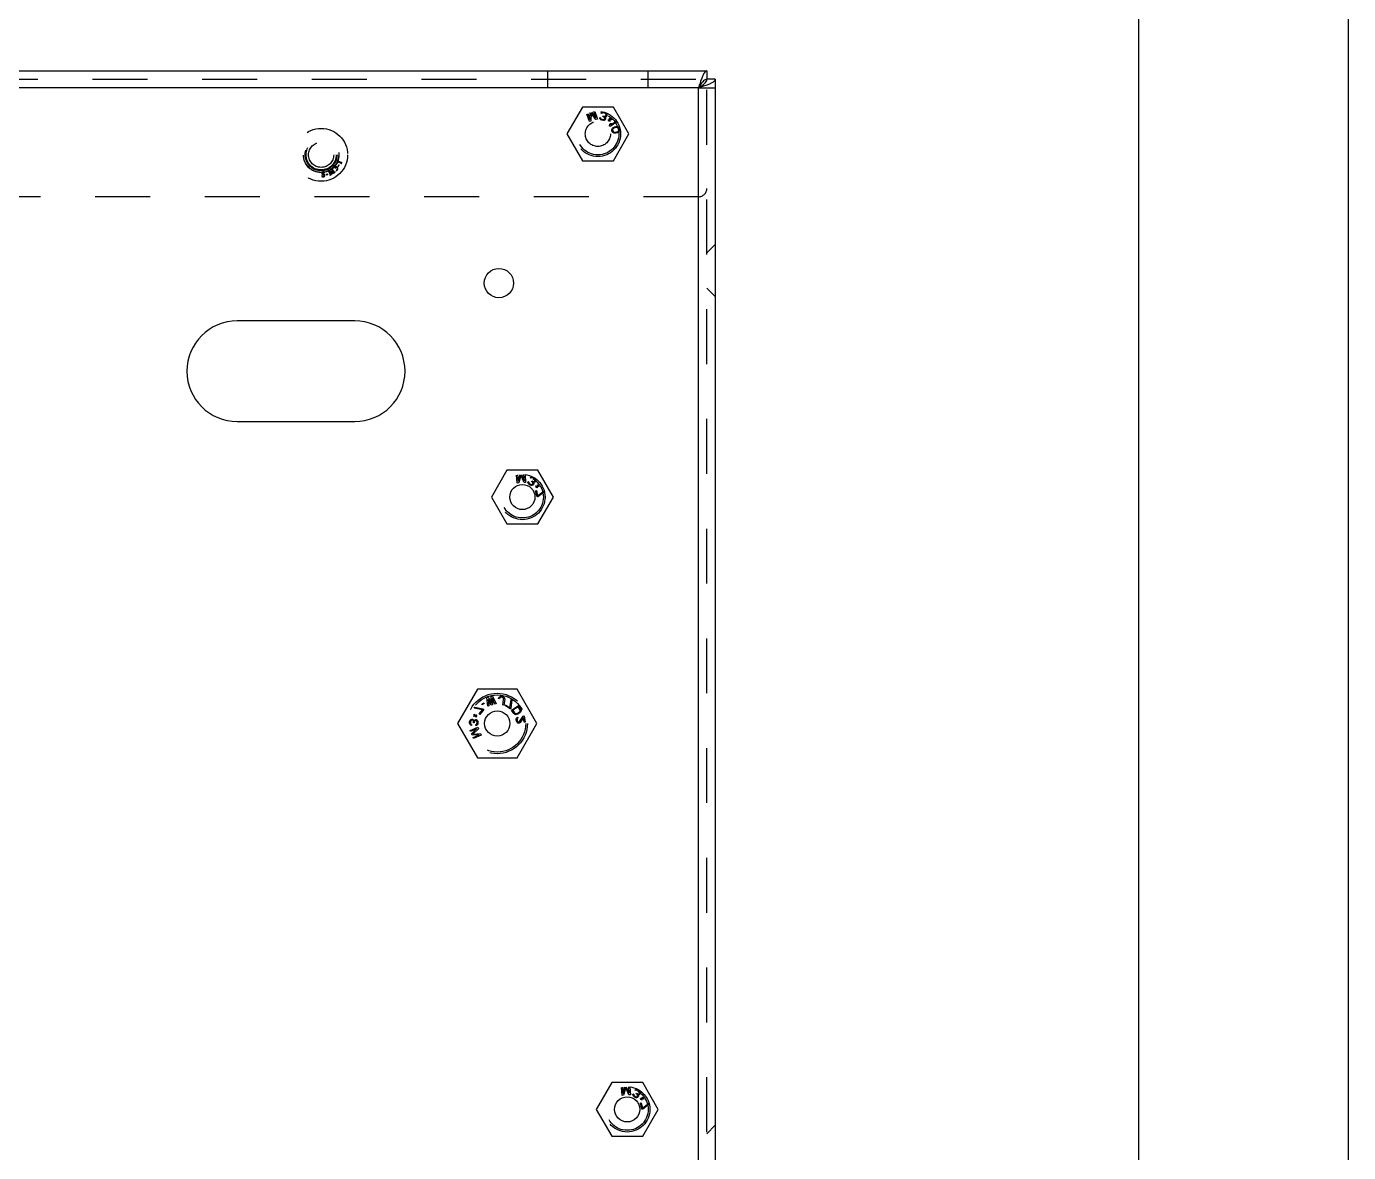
# Model space of a CAD drawing. Header units: millimetres. Extents: x 0 to 1189, y 25 to 866.
# Drawn here: x 1031.3 to 1189, y 473.8 to 608.1 of the extents above; entities that cross this region are included whole.
import ezdxf

# ---------------------------------------------------------------- set-up
doc = ezdxf.new("R2010")
doc.units = ezdxf.units.MM
doc.header["$LTSCALE"] = 65.395
doc.linetypes.add('HIDDEN', pattern=[0.2, 0.1, -0.1])
doc.layers.get('0').update_dxf_attribs({"linetype": 'CONTINUOUS'})
doc.layers.add('02___PRT_ALL_AXES', color=7, linetype='CONTINUOUS')
doc.layers.add('DEFAULT_2', color=8, linetype='HIDDEN')

msp = doc.modelspace()

# ---------------------------------------------------------------- linework, layer by layer
at = {"color": 3, "linetype": 'Continuous'}
for p, q in [((700.481, 602.766), (1112.481, 602.766)), ((1111.481, 600.766), (921.511, 600.766)), ((1111.481, 346.466), (1111.481, 600.766)), ((1113.481, 601.766), (1113.481, 345.466)), ((1070.481, 572.966), (1056.481, 572.966)), ((1056.481, 560.966), (1070.481, 560.966))]:
    msp.add_line(p, q, dxfattribs=at)
at = {"color": 7, "linetype": 'Continuous'}
for p, q in [((1112.481, 602.766), (1112.481, 601.766)), ((1113.481, 601.766), (1112.481, 601.766)), ((1088.634, 555.166), (1086.786, 551.966)), ((1092.329, 555.166), (1088.634, 555.166)), ((1094.176, 551.966), (1092.329, 555.166)), ((1086.786, 551.966), (1088.634, 548.766)), ((1092.329, 548.766), (1094.176, 551.966)), ((1088.634, 548.766), (1092.329, 548.766)), ((1085.114, 529.066), (1082.747, 524.966)), ((1089.848, 529.066), (1085.114, 529.066)), ((1092.215, 524.966), (1089.848, 529.066)), ((1082.747, 524.966), (1085.114, 520.866)), ((1089.848, 520.866), (1092.215, 524.966)), ((1085.114, 520.866), (1089.848, 520.866)), ((1101.134, 482.166), (1099.286, 478.966)), ((1104.829, 482.166), (1101.134, 482.166)), ((1106.676, 478.966), (1104.829, 482.166)), ((1099.286, 478.966), (1101.134, 475.766)), ((1104.829, 475.766), (1106.676, 478.966)), ((1101.134, 475.766), (1104.829, 475.766))]:
    msp.add_line(p, q, dxfattribs=at)
for points in [[(0, 25), (1189, 25), (1189, 866), (0, 866)], [(25, 50), (1164, 50), (1164, 841), (25, 841)]]:
    msp.add_lwpolyline(points, close=True, dxfattribs=at)
at = {"color": 3, "linetype": 'Continuous'}
for centre, radius in [((1087.681, 577.466), 1.75), ((1090.481, 551.966), 1.5), ((1087.481, 524.966), 1.5), ((1102.981, 478.966), 1.5)]:
    msp.add_circle(centre, radius, dxfattribs=at)
for centre, start, end in [((1056.481, 566.966), 90, 270), ((1070.481, 566.966), 270, 90)]:
    msp.add_arc(centre, 6, start, end, dxfattribs=at)
for points, knots in [([(1112.481, 602.766), (1112.384, 602.766), (1112.154, 602.566), (1112.05, 602.333), (1111.981, 602.181)], [0, 0, 0, 0, 0.3690357, 1, 1, 1, 1]), ([(1111.731, 601.532), (1111.71, 601.47), (1111.624, 601.216), (1111.543, 600.96), (1111.481, 600.766)], [0, 0, 0, 0, 0.2422696, 1, 1, 1, 1]), ([(1111.481, 600.766), (1111.611, 600.808), (1112.087, 600.96), (1112.564, 601.117), (1112.895, 601.266)], [0, 0, 0, 0, 0.2731107, 1, 1, 1, 1]), ([(1111.981, 602.181), (1111.96, 602.132), (1111.868, 601.919), (1111.789, 601.701), (1111.731, 601.532)], [0, 0, 0, 0, 0.2276385, 1, 1, 1, 1]), ([(1112.895, 601.266), (1112.94, 601.286), (1113.09, 601.358), (1113.238, 601.441), (1113.329, 601.516)], [0, 0, 0, 0, 0.2909742, 1, 1, 1, 1]), ([(1113.329, 601.516), (1113.352, 601.536), (1113.424, 601.602), (1113.481, 601.698), (1113.481, 601.766)], [0, 0, 0, 0, 0.3058662, 1, 1, 1, 1])]:
    msp.add_open_spline(points, degree=3, knots=knots, dxfattribs=at)
at = {"color": 7, "linetype": 'Continuous'}
for points, knots in [([(1112.481, 601.766), (1112.288, 601.766), (1111.867, 601.41), (1111.636, 601.01), (1111.481, 600.766)], [0, 0, 0, 0, 0.4008803, 1, 1, 1, 1]), ([(1111.481, 600.766), (1111.725, 600.921), (1112.125, 601.153), (1112.481, 601.573), (1112.481, 601.766)], [0, 0, 0, 0, 0.5991198, 1, 1, 1, 1])]:
    msp.add_open_spline(points, degree=3, knots=knots, dxfattribs=at)
at = {"layer": '02___PRT_ALL_AXES', "color": 8, "linetype": 'HIDDEN'}
msp.add_circle((1099.481, 595.255), 1.5, dxfattribs=at)
at = {"layer": '02___PRT_ALL_AXES', "color": 7, "linetype": 'Continuous'}
for centre in [(1090.481, 551.966), (1087.481, 524.966), (1102.981, 478.966)]:
    msp.add_circle(centre, 1.5, dxfattribs=at)
at = {"layer": 'DEFAULT_2', "color": 8, "linetype": 'HIDDEN'}
for p, q in [((1093.481, 602.766), (1093.481, 600.766)), ((1105.481, 600.766), (1105.481, 602.766)), ((921.511, 601.766), (1112.481, 601.766)), ((1111.481, 600.766), (1112.481, 600.766)), ((1112.481, 345.466), (1112.481, 601.766)), ((1112.481, 600.766), (1113.481, 600.766)), ((1097.634, 598.455), (1095.786, 595.255)), ((1101.329, 598.455), (1097.634, 598.455)), ((1098.477, 596.715), (1098.18, 597.621)), ((1098.293, 597.679), (1098.53, 596.956)), ((1098.53, 596.956), (1098.562, 597.793)), ((1098.674, 597.719), (1098.655, 596.773)), ((1099.249, 596.967), (1098.674, 597.719)), ((1098.721, 597.845), (1099.242, 597.189)), ((1099.242, 597.189), (1099.005, 597.912)), ((1099.131, 597.932), (1099.427, 597.026)), ((1099.843, 597.723), (1099.881, 597.778)), ((1099.942, 597.692), (1099.843, 597.723)), ((1099.881, 597.778), (1099.94, 597.826)), ((1099.94, 597.826), (1100.012, 597.849)), ((1099.974, 597.727), (1099.942, 597.692)), ((1100.027, 597.755), (1099.974, 597.727)), ((1100.012, 597.849), (1100.104, 597.865)), ((1100.073, 597.764), (1100.027, 597.755)), ((1100.179, 597.753), (1100.073, 597.764)), ((1100.104, 597.865), (1100.184, 597.862)), ((1100.298, 597.717), (1100.179, 597.753)), ((1100.392, 597.666), (1100.298, 597.717)), ((1100.354, 597.81), (1100.423, 597.768)), ((1100.425, 597.634), (1100.392, 597.666)), ((1100.423, 597.768), (1100.49, 597.703)), ((1100.453, 597.581), (1100.425, 597.634)), ((1100.46, 597.534), (1100.453, 597.581)), ((1100.49, 597.703), (1100.537, 597.644)), ((1100.537, 597.644), (1100.559, 597.571)), ((1100.559, 597.571), (1100.56, 597.504)), ((1103.176, 595.255), (1101.329, 598.455)), ((1098.655, 596.773), (1098.477, 596.715)), ((1099.427, 597.026), (1099.249, 596.967)), ((1099.702, 597.12), (1099.707, 597.208)), ((1099.757, 597.015), (1099.702, 597.12)), ((1099.707, 597.208), (1099.807, 597.177)), ((1099.824, 596.95), (1099.757, 597.015)), ((1099.807, 597.177), (1099.828, 597.104)), ((1099.958, 596.887), (1099.824, 596.95)), ((1099.828, 597.104), (1099.875, 597.045)), ((1099.875, 597.045), (1099.969, 596.994)), ((1099.997, 596.874), (1099.958, 596.887)), ((1099.969, 596.994), (1100.048, 596.97)), ((1100.143, 596.852), (1099.997, 596.874)), ((1100.048, 596.97), (1100.154, 596.96)), ((1100.068, 597.32), (1100.093, 597.401)), ((1100.148, 597.296), (1100.068, 597.32)), ((1100.093, 597.401), (1100.173, 597.377)), ((1100.235, 596.869), (1100.143, 596.852)), ((1100.255, 597.219), (1100.148, 597.296)), ((1100.154, 596.96), (1100.226, 596.983)), ((1100.173, 597.377), (1100.298, 597.361)), ((1100.226, 596.983), (1100.285, 597.031)), ((1100.34, 596.926), (1100.235, 596.869)), ((1100.282, 597.166), (1100.255, 597.219)), ((1100.297, 597.072), (1100.282, 597.166)), ((1100.285, 597.031), (1100.297, 597.072)), ((1100.298, 597.361), (1100.371, 597.383)), ((1100.432, 597.298), (1100.32, 597.288)), ((1100.32, 597.288), (1100.381, 597.202)), ((1100.385, 597.001), (1100.34, 596.926)), ((1100.371, 597.383), (1100.435, 597.453)), ((1100.381, 597.202), (1100.402, 597.129)), ((1100.397, 597.042), (1100.385, 597.001)), ((1100.402, 597.129), (1100.397, 597.042)), ((1100.49, 597.347), (1100.432, 597.298)), ((1100.435, 597.453), (1100.46, 597.534)), ((1100.535, 597.422), (1100.49, 597.347)), ((1100.56, 597.504), (1100.535, 597.422)), ((1100.704, 596.923), (1100.882, 596.938)), ((1100.706, 596.893), (1100.704, 596.923)), ((1100.854, 596.906), (1100.706, 596.893)), ((1100.757, 596.793), (1100.854, 596.906)), ((1100.788, 596.766), (1100.757, 596.793)), ((1100.886, 596.878), (1100.788, 596.766)), ((1100.871, 597.116), (1100.901, 597.118)), ((1100.882, 596.938), (1100.871, 597.116)), ((1100.872, 596.232), (1100.922, 596.42)), ((1100.944, 596.13), (1100.872, 596.232)), ((1100.895, 596.73), (1100.886, 596.878)), ((1100.924, 596.732), (1100.895, 596.73)), ((1100.901, 597.118), (1100.91, 596.97)), ((1100.91, 596.97), (1101.008, 597.082)), ((1101.092, 596.925), (1100.914, 596.91)), ((1100.914, 596.91), (1100.924, 596.732)), ((1100.922, 596.42), (1101.061, 596.518)), ((1101.039, 597.055), (1100.941, 596.943)), ((1100.941, 596.943), (1101.09, 596.955)), ((1101.759, 596.704), (1100.944, 596.13)), ((1101.008, 597.082), (1101.039, 597.055)), ((1101.011, 596.33), (1101.69, 596.807)), ((1101.061, 596.518), (1101.011, 596.33)), ((1101.09, 596.955), (1101.092, 596.925)), ((1101.221, 595.944), (1101.295, 596.003)), ((1101.295, 596.003), (1101.353, 596.037)), ((1101.353, 596.037), (1101.452, 596.081)), ((1101.496, 595.984), (1101.376, 595.936)), ((1101.452, 596.081), (1101.639, 596.123)), ((1101.641, 596.017), (1101.496, 595.984)), ((1101.639, 596.123), (1101.748, 596.126)), ((1101.77, 596.024), (1101.641, 596.017)), ((1101.748, 596.126), (1101.814, 596.119)), ((1101.913, 595.971), (1101.77, 596.024)), ((1101.814, 596.119), (1101.907, 596.097)), ((1101.907, 596.097), (1101.983, 596.05)), ((1101.968, 595.919), (1101.913, 595.971)), ((1101.983, 596.05), (1102.068, 595.963)), ((1102.068, 595.963), (1102.116, 595.845)), ((1095.786, 595.255), (1097.634, 592.055)), ((1101.133, 595.753), (1101.173, 595.869)), ((1101.14, 595.627), (1101.133, 595.753)), ((1101.188, 595.509), (1101.14, 595.627)), ((1101.173, 595.869), (1101.221, 595.944)), ((1101.273, 595.422), (1101.188, 595.509)), ((1101.27, 595.826), (1101.242, 595.756)), ((1101.242, 595.756), (1101.244, 595.65)), ((1101.244, 595.65), (1101.287, 595.553)), ((1101.376, 595.936), (1101.27, 595.826)), ((1101.349, 595.375), (1101.273, 595.422)), ((1101.287, 595.553), (1101.343, 595.501)), ((1101.329, 592.055), (1103.176, 595.255)), ((1101.343, 595.501), (1101.485, 595.448)), ((1101.441, 595.353), (1101.349, 595.375)), ((1101.508, 595.346), (1101.441, 595.353)), ((1101.485, 595.448), (1101.614, 595.455)), ((1101.616, 595.349), (1101.508, 595.346)), ((1101.614, 595.455), (1101.76, 595.488)), ((1101.803, 595.391), (1101.616, 595.349)), ((1101.76, 595.488), (1101.88, 595.536)), ((1101.903, 595.435), (1101.803, 595.391)), ((1101.88, 595.536), (1101.986, 595.646)), ((1101.96, 595.469), (1101.903, 595.435)), ((1102.034, 595.528), (1101.96, 595.469)), ((1102.012, 595.822), (1101.968, 595.919)), ((1101.986, 595.646), (1102.014, 595.716)), ((1102.014, 595.716), (1102.012, 595.822)), ((1102.083, 595.603), (1102.034, 595.528)), ((1102.122, 595.719), (1102.083, 595.603)), ((1102.116, 595.845), (1102.122, 595.719)), ((1068.393, 592.03), (1068.381, 592.003)), ((1068.875, 591.83), (1068.393, 592.03)), ((1068.437, 591.947), (1068.852, 591.775)), ((1068.46, 591.82), (1068.437, 591.947)), ((1068.439, 591.815), (1068.46, 591.82)), ((1068.595, 591.568), (1068.481, 591.385)), ((1068.481, 591.385), (1068.514, 591.365)), ((1068.514, 591.365), (1068.628, 591.548)), ((1068.628, 591.548), (1068.595, 591.568)), ((1068.872, 591.732), (1068.862, 591.685)), ((1068.862, 591.685), (1068.875, 591.679)), ((1068.943, 591.882), (1068.921, 591.846)), ((1068.957, 591.876), (1068.943, 591.882)), ((1097.634, 592.055), (1101.329, 592.055)), ((1066.585, 590.302), (1066.573, 590.301)), ((1066.573, 590.301), (1066.577, 590.165)), ((1066.839, 590.602), (1066.851, 590.602)), ((1066.851, 590.602), (1066.844, 590.706)), ((1067.272, 590.469), (1067.065, 590.407)), ((1067.065, 590.407), (1067.077, 590.369)), ((1067.077, 590.369), (1067.283, 590.432)), ((1067.236, 590.823), (1067.244, 590.811)), ((1067.244, 590.811), (1067.32, 590.845)), ((1067.283, 590.432), (1067.272, 590.469)), ((1067.32, 590.845), (1067.567, 590.434)), ((1067.348, 590.849), (1067.835, 590.509)), ((1067.59, 590.447), (1067.348, 590.849)), ((1067.788, 590.629), (1067.382, 590.911)), ((1067.55, 590.37), (1067.511, 590.336)), ((1067.511, 590.336), (1067.519, 590.324)), ((1067.713, 590.458), (1067.637, 590.422)), ((1067.713, 591.11), (1067.788, 590.629)), ((1067.721, 590.445), (1067.713, 590.458)), ((1067.835, 590.509), (1067.75, 591.045)), ((1067.75, 591.045), (1067.969, 590.682)), ((1068.025, 590.723), (1067.812, 591.077)), ((1067.824, 591.147), (1067.867, 591.186)), ((1067.867, 591.186), (1067.859, 591.198)), ((1067.967, 590.623), (1067.926, 590.586)), ((1067.926, 590.586), (1067.933, 590.573)), ((1067.994, 591.202), (1068.012, 591.208)), ((1068.148, 590.72), (1068.074, 590.693)), ((1068.156, 590.708), (1068.148, 590.72)), ((1068.171, 591.154), (1068.19, 591.15)), ((1068.281, 590.919), (1068.287, 590.902)), ((1111.481, 587.766), (921.511, 587.766)), ((1113.481, 582.066), (1112.481, 581.066)), ((1113.481, 575.866), (1112.481, 576.866)), ((1089.861, 553.626), (1089.793, 554.577)), ((1090.048, 553.64), (1089.861, 553.626)), ((1089.916, 554.607), (1089.971, 553.848)), ((1089.971, 553.848), (1090.205, 554.652)), ((1090.296, 554.553), (1090.048, 553.64)), ((1090.672, 553.684), (1090.296, 554.553)), ((1090.372, 554.664), (1090.719, 553.901)), ((1090.719, 553.901), (1090.665, 554.66)), ((1090.859, 553.698), (1090.672, 553.684)), ((1090.791, 554.649), (1090.859, 553.698)), ((1091.148, 553.723), (1091.174, 553.806)), ((1091.176, 553.607), (1091.148, 553.723)), ((1091.174, 553.806), (1091.264, 553.753)), ((1091.225, 553.527), (1091.176, 553.607)), ((1091.339, 553.434), (1091.225, 553.527)), ((1091.264, 553.753), (1091.266, 553.677)), ((1091.266, 553.677), (1091.298, 553.608)), ((1091.298, 553.608), (1091.376, 553.536)), ((1091.375, 553.413), (1091.339, 553.434)), ((1091.511, 553.356), (1091.375, 553.413)), ((1091.376, 553.536), (1091.448, 553.493)), ((1091.431, 554.273), (1091.481, 554.317)), ((1091.52, 554.219), (1091.431, 554.273)), ((1091.448, 553.493), (1091.548, 553.458)), ((1091.481, 554.317), (1091.55, 554.35)), ((1091.56, 554.245), (1091.52, 554.219)), ((1091.548, 553.458), (1091.623, 553.462)), ((1091.55, 554.35), (1091.625, 554.354)), ((1091.552, 553.828), (1091.596, 553.901)), ((1091.623, 553.785), (1091.552, 553.828)), ((1091.617, 554.26), (1091.56, 554.245)), ((1091.596, 553.901), (1091.667, 553.858)), ((1091.664, 554.257), (1091.617, 554.26)), ((1091.708, 553.684), (1091.623, 553.785)), ((1091.623, 553.462), (1091.692, 553.495)), ((1091.625, 554.354), (1091.719, 554.348)), ((1091.764, 554.221), (1091.664, 554.257)), ((1091.667, 553.858), (1091.785, 553.811)), ((1091.692, 553.495), (1091.714, 553.531)), ((1091.722, 553.626), (1091.708, 553.684)), ((1091.714, 553.531), (1091.722, 553.626)), ((1091.719, 554.348), (1091.795, 554.325)), ((1091.781, 553.441), (1091.72, 553.379)), ((1091.871, 554.157), (1091.764, 554.221)), ((1091.803, 553.478), (1091.781, 553.441)), ((1091.785, 553.811), (1091.861, 553.816)), ((1091.899, 553.718), (1091.788, 553.735)), ((1091.788, 553.735), (1091.826, 553.638)), ((1091.829, 553.561), (1091.803, 553.478)), ((1091.826, 553.638), (1091.829, 553.561)), ((1091.861, 553.816), (1091.94, 553.867)), ((1091.95, 554.085), (1091.871, 554.157)), ((1091.968, 553.751), (1091.899, 553.718)), ((1091.94, 553.867), (1091.984, 553.94)), ((1091.948, 554.233), (1092.004, 554.176)), ((1091.974, 554.045), (1091.95, 554.085)), ((1092.029, 553.814), (1091.968, 553.751)), ((1091.988, 553.987), (1091.974, 554.045)), ((1091.984, 553.94), (1091.988, 553.987)), ((1092.004, 554.176), (1092.054, 554.097)), ((1092.073, 553.886), (1092.029, 553.814)), ((1092.054, 554.097), (1092.086, 554.028)), ((1092.088, 553.952), (1092.073, 553.886)), ((1092.086, 554.028), (1092.088, 553.952)), ((1092.249, 553.259), (1092.281, 553.435)), ((1092.281, 553.435), (1092.311, 553.43)), ((1092.311, 553.43), (1092.283, 553.284)), ((1091.604, 553.349), (1091.511, 553.356)), ((1091.72, 553.379), (1091.604, 553.349)), ((1092.058, 552.704), (1092.162, 552.728)), ((1092.222, 551.972), (1092.058, 552.704)), ((1092.067, 553.259), (1092.072, 553.288)), ((1092.214, 553.235), (1092.067, 553.259)), ((1092.072, 553.288), (1092.249, 553.259)), ((1092.092, 553.149), (1092.214, 553.235)), ((1092.116, 553.115), (1092.092, 553.149)), ((1092.238, 553.201), (1092.116, 553.115)), ((1092.162, 552.728), (1092.298, 552.118)), ((1092.21, 553.054), (1092.238, 553.201)), ((1092.24, 553.049), (1092.21, 553.054)), ((1092.326, 551.996), (1092.222, 551.972)), ((1092.273, 553.225), (1092.24, 553.049)), ((1092.449, 553.196), (1092.273, 553.225)), ((1092.283, 553.284), (1092.405, 553.369)), ((1092.298, 552.118), (1093.075, 552.716)), ((1092.429, 553.335), (1092.307, 553.25)), ((1092.307, 553.25), (1092.454, 553.225)), ((1093.106, 552.598), (1092.326, 551.996)), ((1092.405, 553.369), (1092.429, 553.335)), ((1092.454, 553.225), (1092.449, 553.196)), ((1086.739, 528.186), (1086.899, 528.232)), ((1086.8, 527.363), (1086.739, 528.186)), ((1086.899, 528.232), (1087.333, 527.315)), ((1087.725, 528.124), (1087.822, 528.193)), ((1087.822, 528.193), (1087.911, 528.22)), ((1087.911, 528.22), (1088.018, 528.223)), ((1088.018, 528.223), (1088.1, 528.208)), ((1088.1, 528.208), (1088.198, 528.169)), ((1088.198, 528.169), (1088.273, 528.113)), ((1084.738, 526.808), (1084.812, 526.908)), ((1085.703, 526.607), (1084.738, 526.808)), ((1084.812, 526.908), (1085.778, 526.707)), ((1085.329, 526.106), (1085.703, 526.607)), ((1085.863, 526.643), (1085.414, 526.042)), ((1085.635, 527.258), (1085.872, 527.428)), ((1085.697, 527.172), (1085.635, 527.258)), ((1085.934, 527.342), (1085.697, 527.172)), ((1085.778, 526.707), (1085.863, 526.643)), ((1085.872, 527.428), (1085.934, 527.342)), ((1086.258, 528.049), (1086.418, 528.095)), ((1086.371, 527.042), (1086.258, 528.049)), ((1086.491, 527.076), (1086.371, 527.042)), ((1086.772, 527.156), (1086.402, 527.847)), ((1086.402, 527.847), (1086.491, 527.076)), ((1086.418, 528.095), (1086.8, 527.363)), ((1086.932, 527.201), (1086.772, 527.156)), ((1086.883, 527.984), (1086.932, 527.201)), ((1087.213, 527.281), (1086.883, 527.984)), ((1087.333, 527.315), (1087.213, 527.281)), ((1087.63, 527.946), (1087.669, 528.047)), ((1087.753, 527.924), (1087.63, 527.946)), ((1087.669, 528.047), (1087.725, 528.124)), ((1087.788, 528.004), (1087.753, 527.924)), ((1087.84, 528.06), (1087.788, 528.004)), ((1087.909, 528.091), (1087.84, 528.06)), ((1087.995, 528.097), (1087.909, 528.091)), ((1088.077, 528.083), (1087.995, 528.097)), ((1088.156, 528.047), (1088.077, 528.083)), ((1088.13, 527.187), (1088.245, 527.837)), ((1088.253, 527.165), (1088.13, 527.187)), ((1088.21, 527.994), (1088.156, 528.047)), ((1088.24, 527.924), (1088.21, 527.994)), ((1088.245, 527.837), (1088.24, 527.924)), ((1088.368, 527.815), (1088.253, 527.165)), ((1088.273, 528.113), (1088.34, 528.014)), ((1088.34, 528.014), (1088.366, 527.923)), ((1088.366, 527.923), (1088.368, 527.815)), ((1088.416, 527.101), (1088.474, 527.19)), ((1089.046, 526.694), (1088.416, 527.101)), ((1088.474, 527.19), (1088.999, 526.851)), ((1088.999, 526.851), (1089.134, 527.827)), ((1089.103, 526.783), (1089.046, 526.694)), ((1089.239, 527.759), (1089.103, 526.783)), ((1089.134, 527.827), (1089.239, 527.759)), ((1089.177, 526.575), (1090.014, 527.123)), ((1089.975, 526.948), (1089.352, 526.54)), ((1090.181, 526.634), (1089.975, 526.948)), ((1090.014, 527.123), (1090.288, 526.704)), ((1090.209, 526.553), (1090.181, 526.634)), ((1090.288, 526.704), (1090.327, 526.606)), ((1090.327, 526.606), (1090.337, 526.513)), ((1084.181, 525.028), (1084.188, 525.194)), ((1084.198, 524.943), (1084.181, 525.028)), ((1084.188, 525.194), (1084.213, 525.276)), ((1084.213, 525.276), (1084.259, 525.358)), ((1084.259, 525.358), (1084.304, 525.418)), ((1084.293, 525.169), (1084.288, 525.044)), ((1084.288, 525.044), (1084.305, 524.939)), ((1084.319, 525.272), (1084.293, 525.169)), ((1084.304, 525.418), (1084.37, 525.457)), ((1084.342, 525.312), (1084.319, 525.272)), ((1084.387, 525.352), (1084.342, 525.312)), ((1084.37, 525.457), (1084.435, 525.475)), ((1084.43, 525.371), (1084.387, 525.352)), ((1084.515, 525.367), (1084.43, 525.371)), ((1084.435, 525.475), (1084.52, 525.471)), ((1084.598, 525.322), (1084.515, 525.367)), ((1084.52, 525.471), (1084.604, 525.447)), ((1084.638, 525.258), (1084.598, 525.322)), ((1084.604, 525.447), (1084.666, 525.402)), ((1084.654, 525.132), (1084.638, 525.258)), ((1084.65, 525.049), (1084.654, 525.132)), ((1084.735, 525.045), (1084.65, 525.049)), ((1084.666, 525.402), (1084.704, 525.297)), ((1084.669, 525.955), (1084.683, 525.994)), ((1084.808, 525.903), (1084.669, 525.955)), ((1084.673, 525.842), (1084.808, 525.903)), ((1084.685, 525.815), (1084.673, 525.842)), ((1084.683, 525.994), (1084.823, 525.942)), ((1084.848, 525.889), (1084.685, 525.815)), ((1084.704, 525.297), (1084.771, 525.377)), ((1084.739, 525.128), (1084.735, 525.045)), ((1084.787, 525.251), (1084.739, 525.128)), ((1084.759, 526.077), (1084.786, 526.089)), ((1084.823, 525.942), (1084.759, 526.077)), ((1084.771, 525.377), (1084.837, 525.416)), ((1084.786, 526.089), (1084.863, 525.928)), ((1084.831, 525.291), (1084.787, 525.251)), ((1084.918, 525.329), (1084.831, 525.291)), ((1084.837, 525.416), (1084.923, 525.433)), ((1084.925, 525.727), (1084.848, 525.889)), ((1084.863, 525.928), (1085.026, 526.001)), ((1085.028, 525.823), (1084.888, 525.874)), ((1084.888, 525.874), (1084.952, 525.74)), ((1085.038, 525.974), (1084.903, 525.913)), ((1084.903, 525.913), (1085.042, 525.862)), ((1084.96, 525.327), (1084.918, 525.329)), ((1084.923, 525.433), (1084.965, 525.431)), ((1084.952, 525.74), (1084.925, 525.727)), ((1085.022, 525.283), (1084.96, 525.327)), ((1084.965, 525.431), (1085.049, 525.407)), ((1085.062, 525.218), (1085.022, 525.283)), ((1085.026, 526.001), (1085.038, 525.974)), ((1085.042, 525.862), (1085.028, 525.823)), ((1085.049, 525.407), (1085.131, 525.32)), ((1085.049, 524.927), (1085.075, 525.03)), ((1085.079, 525.113), (1085.062, 525.218)), ((1085.075, 525.03), (1085.079, 525.113)), ((1085.131, 525.32), (1085.169, 525.234)), ((1085.182, 525.046), (1085.155, 524.901)), ((1085.169, 525.234), (1085.184, 525.088)), ((1085.184, 525.088), (1085.182, 525.046)), ((1085.414, 526.042), (1085.329, 526.106)), ((1089.451, 526.157), (1089.177, 526.575)), ((1089.352, 526.54), (1089.558, 526.227)), ((1089.526, 526.081), (1089.451, 526.157)), ((1089.607, 526.035), (1089.526, 526.081)), ((1089.558, 526.227), (1089.621, 526.168)), ((1089.724, 526.012), (1089.607, 526.035)), ((1089.621, 526.168), (1089.691, 526.139)), ((1089.691, 526.139), (1089.767, 526.14)), ((1089.818, 526.023), (1089.724, 526.012)), ((1089.745, 525.508), (1089.773, 525.597)), ((1089.747, 525.36), (1089.745, 525.508)), ((1089.761, 525.278), (1089.747, 525.36)), ((1089.802, 525.158), (1089.761, 525.278)), ((1089.767, 526.14), (1089.85, 526.169)), ((1089.773, 525.597), (1089.844, 525.693)), ((1089.858, 525.083), (1089.802, 525.158)), ((1089.918, 526.064), (1089.818, 526.023)), ((1089.844, 525.693), (1089.924, 525.727)), ((1089.853, 525.504), (1089.849, 525.398)), ((1089.849, 525.398), (1089.862, 525.316)), ((1089.85, 526.169), (1090.117, 526.344)), ((1089.885, 525.573), (1089.853, 525.504)), ((1089.955, 525.014), (1089.858, 525.083)), ((1089.862, 525.316), (1089.9, 525.217)), ((1089.941, 525.624), (1089.885, 525.573)), ((1089.9, 525.217), (1089.952, 525.162)), ((1090.185, 526.239), (1089.918, 526.064)), ((1089.924, 525.727), (1089.941, 525.624)), ((1089.952, 525.162), (1090.022, 525.131)), ((1090.022, 525.131), (1090.064, 525.138)), ((1090.064, 525.138), (1090.141, 525.193)), ((1090.165, 525.049), (1090.084, 525.015)), ((1090.117, 526.344), (1090.177, 526.408)), ((1090.141, 525.193), (1090.572, 525.855)), ((1090.221, 525.1), (1090.165, 525.049)), ((1090.177, 526.408), (1090.207, 526.477)), ((1090.263, 526.315), (1090.185, 526.239)), ((1090.207, 526.477), (1090.209, 526.553)), ((1090.599, 525.69), (1090.221, 525.1)), ((1090.311, 526.396), (1090.263, 526.315)), ((1090.337, 526.513), (1090.311, 526.396)), ((1090.572, 525.855), (1090.677, 525.872)), ((1090.693, 525.115), (1090.599, 525.69)), ((1090.677, 525.872), (1090.798, 525.132)), ((1090.798, 525.132), (1090.693, 525.115)), ((1084.237, 524.858), (1084.198, 524.943)), ((1084.277, 524.794), (1084.237, 524.858)), ((1084.255, 524.112), (1085.172, 524.51)), ((1084.304, 523.998), (1084.255, 524.112)), ((1084.339, 524.75), (1084.277, 524.794)), ((1085.027, 524.311), (1084.304, 523.998)), ((1084.305, 524.939), (1084.324, 524.896)), ((1084.324, 524.896), (1084.365, 524.853)), ((1084.402, 524.726), (1084.339, 524.75)), ((1084.365, 524.853), (1084.406, 524.83)), ((1084.406, 524.83), (1084.402, 524.726)), ((1084.42, 523.73), (1085.027, 524.311)), ((1084.487, 523.577), (1084.42, 523.73)), ((1085.325, 523.623), (1084.487, 523.577)), ((1085.247, 524.338), (1084.551, 523.696)), ((1084.551, 523.696), (1085.495, 523.765)), ((1084.603, 523.31), (1085.325, 523.623)), ((1085.57, 523.593), (1084.652, 523.195)), ((1084.934, 524.723), (1084.939, 524.828)), ((1085.02, 524.741), (1084.934, 524.723)), ((1084.939, 524.828), (1085.004, 524.866)), ((1085.004, 524.866), (1085.049, 524.927)), ((1085.109, 524.82), (1085.02, 524.741)), ((1085.155, 524.901), (1085.109, 524.82)), ((1085.172, 524.51), (1085.247, 524.338)), ((1085.495, 523.765), (1085.57, 523.593)), ((1090.042, 525.008), (1089.955, 525.014)), ((1090.084, 525.015), (1090.042, 525.008)), ((1084.652, 523.195), (1084.603, 523.31)), ((1102.361, 480.626), (1102.293, 481.577)), ((1102.416, 481.607), (1102.471, 480.848)), ((1102.471, 480.848), (1102.705, 481.652)), ((1102.796, 481.553), (1102.548, 480.64)), ((1103.172, 480.684), (1102.796, 481.553)), ((1102.872, 481.664), (1103.219, 480.901)), ((1103.219, 480.901), (1103.165, 481.66)), ((1103.291, 481.649), (1103.359, 480.698)), ((1103.931, 481.273), (1103.981, 481.317)), ((1104.02, 481.219), (1103.931, 481.273)), ((1103.981, 481.317), (1104.05, 481.35)), ((1104.06, 481.245), (1104.02, 481.219)), ((1104.05, 481.35), (1104.125, 481.354)), ((1104.052, 480.828), (1104.096, 480.901)), ((1104.117, 481.26), (1104.06, 481.245)), ((1104.096, 480.901), (1104.167, 480.858)), ((1104.164, 481.257), (1104.117, 481.26)), ((1104.125, 481.354), (1104.219, 481.348)), ((1104.264, 481.221), (1104.164, 481.257)), ((1104.219, 481.348), (1104.295, 481.325)), ((1104.371, 481.157), (1104.264, 481.221)), ((1104.45, 481.085), (1104.371, 481.157)), ((1104.44, 480.867), (1104.484, 480.94)), ((1104.448, 481.233), (1104.504, 481.176)), ((1104.474, 481.045), (1104.45, 481.085)), ((1104.488, 480.987), (1104.474, 481.045)), ((1104.484, 480.94), (1104.488, 480.987)), ((1104.504, 481.176), (1104.554, 481.097)), ((1104.573, 480.886), (1104.529, 480.814)), ((1104.554, 481.097), (1104.586, 481.028)), ((1104.588, 480.952), (1104.573, 480.886)), ((1104.586, 481.028), (1104.588, 480.952)), ((1102.548, 480.64), (1102.361, 480.626)), ((1103.359, 480.698), (1103.172, 480.684)), ((1103.648, 480.723), (1103.674, 480.806)), ((1103.676, 480.607), (1103.648, 480.723)), ((1103.674, 480.806), (1103.764, 480.753)), ((1103.725, 480.527), (1103.676, 480.607)), ((1103.839, 480.434), (1103.725, 480.527)), ((1103.764, 480.753), (1103.766, 480.677)), ((1103.766, 480.677), (1103.798, 480.608)), ((1103.798, 480.608), (1103.876, 480.536)), ((1103.875, 480.413), (1103.839, 480.434)), ((1104.011, 480.356), (1103.875, 480.413)), ((1103.876, 480.536), (1103.948, 480.493)), ((1103.948, 480.493), (1104.048, 480.458)), ((1104.104, 480.349), (1104.011, 480.356)), ((1104.048, 480.458), (1104.123, 480.462)), ((1104.123, 480.785), (1104.052, 480.828)), ((1104.22, 480.379), (1104.104, 480.349)), ((1104.208, 480.684), (1104.123, 480.785)), ((1104.123, 480.462), (1104.192, 480.495)), ((1104.167, 480.858), (1104.285, 480.811)), ((1104.192, 480.495), (1104.214, 480.531)), ((1104.222, 480.626), (1104.208, 480.684)), ((1104.214, 480.531), (1104.222, 480.626)), ((1104.281, 480.441), (1104.22, 480.379)), ((1104.303, 480.478), (1104.281, 480.441)), ((1104.285, 480.811), (1104.361, 480.816)), ((1104.399, 480.718), (1104.288, 480.735)), ((1104.288, 480.735), (1104.326, 480.638)), ((1104.329, 480.561), (1104.303, 480.478)), ((1104.326, 480.638), (1104.329, 480.561)), ((1104.361, 480.816), (1104.44, 480.867)), ((1104.468, 480.751), (1104.399, 480.718)), ((1104.529, 480.814), (1104.468, 480.751)), ((1104.558, 479.704), (1104.662, 479.728)), ((1104.722, 478.972), (1104.558, 479.704)), ((1104.567, 480.259), (1104.572, 480.288)), ((1104.714, 480.235), (1104.567, 480.259)), ((1104.572, 480.288), (1104.749, 480.259)), ((1104.592, 480.149), (1104.714, 480.235)), ((1104.616, 480.115), (1104.592, 480.149)), ((1104.738, 480.201), (1104.616, 480.115)), ((1104.662, 479.728), (1104.798, 479.118)), ((1104.71, 480.054), (1104.738, 480.201)), ((1104.74, 480.049), (1104.71, 480.054)), ((1104.773, 480.225), (1104.74, 480.049)), ((1104.749, 480.259), (1104.781, 480.435)), ((1104.949, 480.196), (1104.773, 480.225)), ((1104.781, 480.435), (1104.811, 480.43)), ((1104.811, 480.43), (1104.783, 480.284)), ((1104.783, 480.284), (1104.905, 480.369)), ((1104.798, 479.118), (1105.575, 479.716)), ((1104.929, 480.335), (1104.807, 480.25)), ((1104.807, 480.25), (1104.954, 480.225)), ((1105.606, 479.598), (1104.826, 478.996)), ((1104.905, 480.369), (1104.929, 480.335)), ((1104.954, 480.225), (1104.949, 480.196)), ((1104.826, 478.996), (1104.722, 478.972)), ((1113.481, 477.066), (1112.481, 476.066))]:
    msp.add_line(p, q, dxfattribs=at)
for centre, radius in [((1099.481, 595.255), 2.7), ((1099.481, 595.255), 2.5), ((1099.481, 595.255), 1.5), ((1066.481, 592.766), 3.15), ((1066.481, 592.766), 2.125), ((1066.481, 592.766), 2.1), ((1066.481, 592.766), 1.9), ((1066.481, 592.766), 1.8), ((1066.481, 592.766), 1.5), ((1090.481, 551.966), 2.7), ((1090.481, 551.966), 2.5), ((1087.481, 524.966), 3.6), ((1087.481, 524.966), 3.4), ((1102.981, 478.966), 2.7), ((1102.981, 478.966), 2.5)]:
    msp.add_circle(centre, radius, dxfattribs=at)
for centre, radius, start, end in [((1067.048, 592.385), 1.438, 297.53666, 301.08982), ((1111.481, 588.766), 1, 270, 360)]:
    msp.add_arc(centre, radius, start, end, dxfattribs=at)
for points in [[(1067.968, 591.311), (1067.966, 591.279), (1067.975, 591.243), (1067.994, 591.202)], [(1068.008, 591.402), (1067.982, 591.373), (1067.97, 591.343), (1067.968, 591.311)], [(1068.012, 591.208), (1068, 591.235), (1067.994, 591.262), (1067.998, 591.288)], [(1067.998, 591.288), (1068.002, 591.314), (1068.011, 591.336), (1068.028, 591.354)], [(1068.087, 591.445), (1068.057, 591.441), (1068.03, 591.427), (1068.008, 591.402)], [(1068.028, 591.354), (1068.044, 591.373), (1068.064, 591.383), (1068.086, 591.385)], [(1068.086, 591.385), (1068.108, 591.387), (1068.129, 591.38), (1068.147, 591.364)], [(1068.158, 591.428), (1068.14, 591.444), (1068.117, 591.449), (1068.087, 591.445)], [(1068.147, 591.364), (1068.173, 591.341), (1068.181, 591.288), (1068.173, 591.206)], [(1068.191, 591.365), (1068.187, 591.391), (1068.175, 591.412), (1068.158, 591.428)], [(1068.193, 591.262), (1068.197, 591.304), (1068.196, 591.338), (1068.191, 591.365)], [(1068.294, 591.315), (1068.254, 591.315), (1068.22, 591.297), (1068.193, 591.262)], [(1068.213, 591.222), (1068.233, 591.244), (1068.258, 591.253), (1068.29, 591.25)], [(1068.29, 591.25), (1068.321, 591.247), (1068.352, 591.233), (1068.38, 591.208)], [(1068.403, 591.27), (1068.37, 591.301), (1068.333, 591.315), (1068.294, 591.315)], [(1068.381, 592.003), (1068.411, 591.927), (1068.43, 591.864), (1068.439, 591.815)], [(1068.472, 591.124), (1068.47, 591.182), (1068.447, 591.231), (1068.403, 591.27)], [(1068.852, 591.775), (1068.87, 591.767), (1068.877, 591.753), (1068.872, 591.732)], [(1068.921, 591.846), (1068.909, 591.827), (1068.894, 591.822), (1068.875, 591.83)], [(1068.875, 591.679), (1068.885, 591.709), (1068.898, 591.742), (1068.913, 591.779)], [(1068.913, 591.779), (1068.928, 591.815), (1068.943, 591.847), (1068.957, 591.876)], [(1066.584, 590.676), (1066.553, 590.644), (1066.541, 590.607), (1066.545, 590.565)], [(1066.545, 590.565), (1066.549, 590.53), (1066.564, 590.501), (1066.592, 590.477)], [(1066.577, 590.165), (1066.628, 590.142), (1066.683, 590.133), (1066.742, 590.14)], [(1066.709, 590.731), (1066.655, 590.726), (1066.613, 590.706), (1066.584, 590.676)], [(1066.652, 590.198), (1066.618, 590.223), (1066.596, 590.257), (1066.585, 590.302)], [(1066.592, 590.599), (1066.589, 590.624), (1066.598, 590.647), (1066.618, 590.668)], [(1066.624, 590.546), (1066.604, 590.561), (1066.594, 590.579), (1066.592, 590.599)], [(1066.592, 590.477), (1066.62, 590.453), (1066.666, 590.429), (1066.733, 590.403)], [(1066.618, 590.668), (1066.637, 590.689), (1066.664, 590.702), (1066.697, 590.705)], [(1066.743, 590.49), (1066.684, 590.513), (1066.644, 590.531), (1066.624, 590.546)], [(1066.758, 590.166), (1066.72, 590.162), (1066.685, 590.172), (1066.652, 590.198)], [(1066.697, 590.705), (1066.765, 590.713), (1066.813, 590.678), (1066.839, 590.602)], [(1066.844, 590.706), (1066.807, 590.728), (1066.761, 590.737), (1066.709, 590.731)], [(1066.733, 590.403), (1066.781, 590.384), (1066.814, 590.367), (1066.836, 590.351)], [(1066.742, 590.14), (1066.805, 590.146), (1066.852, 590.167), (1066.884, 590.202)], [(1066.875, 590.425), (1066.847, 590.444), (1066.803, 590.466), (1066.743, 590.49)], [(1066.845, 590.207), (1066.822, 590.183), (1066.794, 590.17), (1066.758, 590.166)], [(1066.836, 590.351), (1066.858, 590.335), (1066.87, 590.313), (1066.873, 590.287)], [(1066.873, 590.287), (1066.876, 590.257), (1066.867, 590.231), (1066.845, 590.207)], [(1066.924, 590.33), (1066.92, 590.374), (1066.903, 590.406), (1066.875, 590.425)], [(1066.884, 590.202), (1066.916, 590.236), (1066.93, 590.28), (1066.924, 590.33)], [(1067.312, 590.866), (1067.271, 590.841), (1067.246, 590.827), (1067.236, 590.823)], [(1067.382, 590.911), (1067.37, 590.902), (1067.347, 590.886), (1067.312, 590.866)], [(1067.519, 590.324), (1067.558, 590.35), (1067.592, 590.371), (1067.619, 590.387)], [(1067.577, 590.403), (1067.576, 590.396), (1067.567, 590.385), (1067.55, 590.37)], [(1067.567, 590.434), (1067.575, 590.421), (1067.578, 590.41), (1067.577, 590.403)], [(1067.637, 590.422), (1067.62, 590.415), (1067.605, 590.422), (1067.59, 590.447)], [(1067.619, 590.387), (1067.655, 590.409), (1067.689, 590.428), (1067.721, 590.445)], [(1067.859, 591.198), (1067.838, 591.184), (1067.815, 591.169), (1067.79, 591.154)], [(1067.812, 591.077), (1067.803, 591.092), (1067.799, 591.104), (1067.801, 591.114)], [(1067.801, 591.114), (1067.803, 591.124), (1067.811, 591.134), (1067.824, 591.147)], [(1067.933, 590.573), (1067.974, 590.6), (1068.01, 590.623), (1068.043, 590.643)], [(1067.983, 590.649), (1067.982, 590.641), (1067.977, 590.633), (1067.967, 590.623)], [(1067.969, 590.682), (1067.978, 590.666), (1067.983, 590.655), (1067.983, 590.649)], [(1068.049, 590.693), (1068.043, 590.697), (1068.035, 590.707), (1068.025, 590.723)], [(1068.043, 590.643), (1068.067, 590.657), (1068.105, 590.679), (1068.156, 590.708)], [(1068.074, 590.693), (1068.064, 590.689), (1068.055, 590.689), (1068.049, 590.693)], [(1068.173, 591.206), (1068.171, 591.188), (1068.17, 591.171), (1068.171, 591.154)], [(1068.19, 591.15), (1068.191, 591.181), (1068.198, 591.205), (1068.213, 591.222)], [(1068.287, 590.939), (1068.282, 590.934), (1068.28, 590.927), (1068.281, 590.919)], [(1068.323, 590.955), (1068.306, 590.952), (1068.294, 590.946), (1068.287, 590.939)], [(1068.287, 590.902), (1068.297, 590.893), (1068.313, 590.893), (1068.335, 590.903)], [(1068.409, 590.993), (1068.394, 590.975), (1068.365, 590.962), (1068.323, 590.955)], [(1068.335, 590.903), (1068.357, 590.913), (1068.382, 590.933), (1068.41, 590.964)], [(1068.38, 591.208), (1068.415, 591.177), (1068.434, 591.14), (1068.439, 591.098)], [(1068.439, 591.098), (1068.444, 591.055), (1068.434, 591.02), (1068.409, 590.993)], [(1068.41, 590.964), (1068.453, 591.012), (1068.474, 591.065), (1068.472, 591.124)]]:
    msp.add_open_spline(points, degree=3, dxfattribs=at)

doc.saveas('drawing.dxf')
